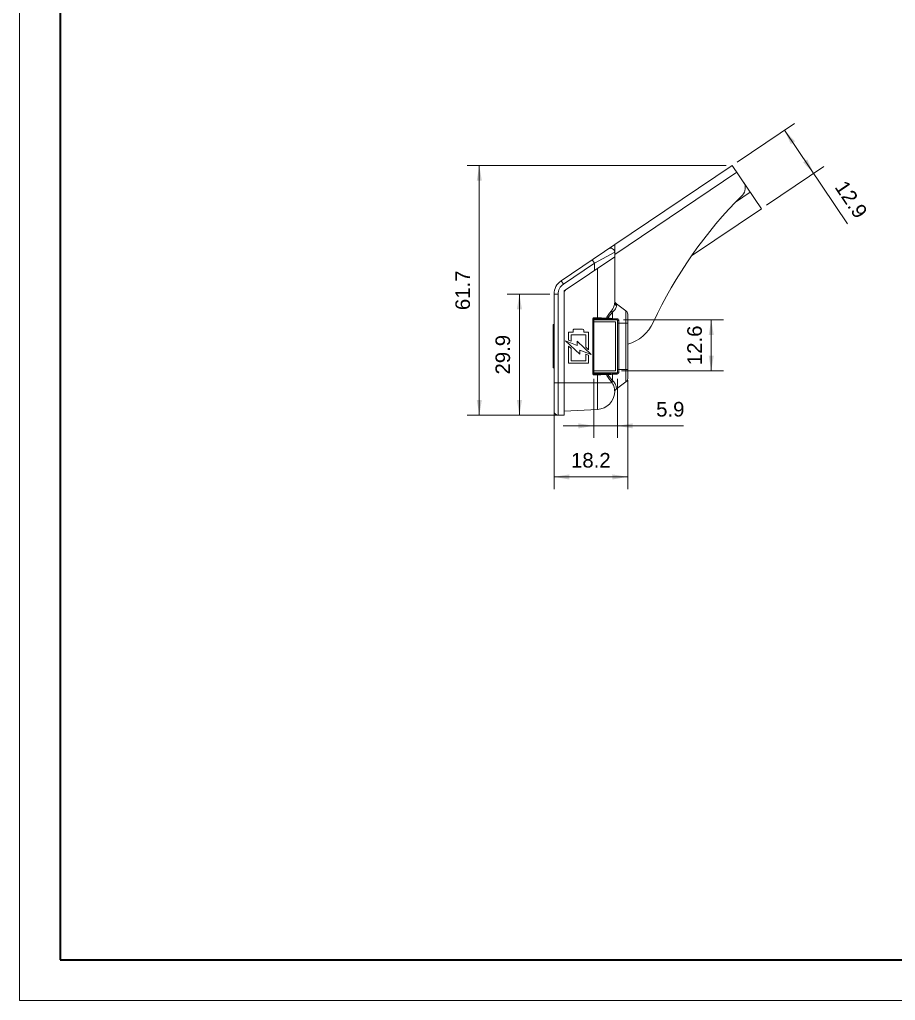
# Model space of a CAD drawing. Header units: millimetres. Extents: x -297 to 297, y -210 to 210.
# Drawn here: x -297 to -80.6, y -210 to 32.2 of the extents above; entities that cross this region are included whole.
import ezdxf

# ---------------------------------------------------------------- set-up
doc = ezdxf.new("R2010")
doc.units = ezdxf.units.MM
doc.layers.get('0').update_dxf_attribs({"lineweight": 20})
for name, color, linetype, lineweight in [('ASM0004_ASM_DXF_CONTINUOUS_LINE', 7, 'Continuous', 18), ('JCHT35K-ANJIDXF_CONTINUOUS_LINE', 7, 'Continuous', 18), ('粗实线层', 7, 'Continuous', 35), ('细实线层', 7, 'Continuous', 18)]:
    doc.layers.add(name, color=color, linetype=linetype, lineweight=lineweight)
doc.styles.add('标准', font='')
doc.styles.get('标准').set_extended_font_data('arial')
doc.dimstyles.new('标准$0', dxfattribs={"dimscale": 1.5, "dimtxt": 2.4, "dimasz": 2.5, "dimexe": 2, "dimexo": 1, "dimgap": 1.5, "dimtad": 1, "dimdec": 1, "dimdsep": 46, "dimtxsty": '标准', "dimcen": 2.5, "dimdle": 5, "dimclre": 256, "dimclrt": 7, "dimadec": 0, "dimazin": 0, "dimtfac": 0.714286, "dimtdec": 1, "dimtmove": 0, "dimatfit": 3, "dimfxl": 0, "dimtolj": 1, "dimarcsym": 0})

# ---------------------------------------------------------------- blocks, each defined once
blk = doc.blocks.new('*X13')
at = {"linetype": 'Continuous'}
for points in [[(-108.05, 4.93), (-105.44, 2.18), (-106.47, 1.48)], [(-100.84, -5.76), (-102.42, -2.3), (-103.45, -3)]]:
    blk.add_hatch(color=0, dxfattribs=at).paths.add_polyline_path(points, flags=0)
for p, q in [((-119.72, -2.94), (-105.56, 6.61)), ((-112.51, -13.63), (-98.35, -4.08))]:
    blk.add_line(p, q, dxfattribs=at)
at = {"color": 0, "linetype": 'Continuous'}
blk.add_line((-108.05, 4.93), (-92.44, -18.21), dxfattribs=at)
at = {"color": 7, "insert": (-91.57, -12.19), "char_height": 3.6, "width": 18.0329, "attachment_point": 5, "rotation": 304, "style": '标准'}
blk.add_mtext('12.9', dxfattribs=at)
blk = doc.blocks.new('*X14')
at = {"linetype": 'Continuous'}
for points in [[(-164.98, -80.71), (-161.23, -80.09), (-161.23, -81.34)], [(-146.78, -80.71), (-150.53, -80.09), (-150.53, -81.34)]]:
    blk.add_hatch(color=0, dxfattribs=at).paths.add_polyline_path(points, flags=0)
for p, q in [((-146.78, -56.82), (-146.78, -83.71)), ((-164.98, -61.99), (-164.98, -83.71))]:
    blk.add_line(p, q, dxfattribs=at)
at = {"color": 0, "linetype": 'Continuous'}
blk.add_line((-164.98, -80.71), (-146.78, -80.71), dxfattribs=at)
at = {"color": 7, "insert": (-155.88, -76.62), "char_height": 3.6, "width": 17.9451, "attachment_point": 5, "style": '标准'}
blk.add_mtext('18.2', dxfattribs=at)
blk = doc.blocks.new('*X15')
at = {"linetype": 'Continuous'}
for points in [[(-183.43, -3.78), (-182.81, -7.53), (-184.06, -7.53)], [(-183.43, -65.46), (-182.81, -61.71), (-184.06, -61.71)]]:
    blk.add_hatch(color=0, dxfattribs=at).paths.add_polyline_path(points, flags=0)
for p, q in [((-122.46, -3.78), (-186.43, -3.78)), ((-163.98, -65.46), (-186.43, -65.46))]:
    blk.add_line(p, q, dxfattribs=at)
at = {"color": 0, "linetype": 'Continuous'}
blk.add_line((-183.43, -3.78), (-183.43, -65.46), dxfattribs=at)
at = {"color": 7, "insert": (-187.52, -34.62), "char_height": 3.6, "width": 18.7354, "attachment_point": 5, "rotation": 90, "style": '标准'}
blk.add_mtext('61.7', dxfattribs=at)
blk = doc.blocks.new('*X16')
at = {"linetype": 'Continuous'}
for points in [[(-173.52, -35.59), (-172.9, -39.34), (-174.15, -39.34)], [(-173.52, -65.46), (-172.9, -61.71), (-174.15, -61.71)]]:
    blk.add_hatch(color=0, dxfattribs=at).paths.add_polyline_path(points, flags=0)
for p, q in [((-165.98, -35.59), (-176.52, -35.59)), ((-164.73, -65.46), (-176.52, -65.46))]:
    blk.add_line(p, q, dxfattribs=at)
at = {"color": 0, "linetype": 'Continuous'}
blk.add_line((-173.52, -35.59), (-173.52, -65.46), dxfattribs=at)
at = {"color": 7, "insert": (-177.61, -50.53), "char_height": 3.6, "width": 18.8341, "attachment_point": 5, "rotation": 90, "style": '标准'}
blk.add_mtext('29.9', dxfattribs=at)
blk = doc.blocks.new('*X17')
at = {"linetype": 'Continuous'}
for points in [[(-155.18, -68.1), (-158.93, -67.48), (-158.93, -68.73)], [(-149.28, -68.1), (-145.53, -67.48), (-145.53, -68.73)]]:
    blk.add_hatch(color=0, dxfattribs=at).paths.add_polyline_path(points, flags=0)
for p, q in [((-155.18, -56.51), (-155.18, -71.1)), ((-149.28, -56.51), (-149.28, -71.1))]:
    blk.add_line(p, q, dxfattribs=at)
at = {"color": 0, "linetype": 'Continuous'}
blk.add_line((-162.68, -68.1), (-132.97, -68.1), dxfattribs=at)
at = {"color": 7, "insert": (-136.25, -64.02), "char_height": 3.6, "width": 13.1159, "attachment_point": 5, "style": '标准'}
blk.add_mtext('5.9', dxfattribs=at)
blk = doc.blocks.new('*X18')
at = {"linetype": 'Continuous'}
for points in [[(-126.14, -41.91), (-125.51, -45.66), (-126.76, -45.66)], [(-126.14, -54.51), (-125.51, -50.76), (-126.76, -50.76)]]:
    blk.add_hatch(color=0, dxfattribs=at).paths.add_polyline_path(points, flags=0)
for p, q in [((-147.78, -41.91), (-123.14, -41.91)), ((-148.28, -54.51), (-123.14, -54.51))]:
    blk.add_line(p, q, dxfattribs=at)
at = {"color": 0, "linetype": 'Continuous'}
blk.add_line((-126.14, -41.91), (-126.14, -54.51), dxfattribs=at)
at = {"color": 7, "insert": (-130.23, -48.21), "char_height": 3.6, "width": 18.022, "attachment_point": 5, "rotation": 90, "style": '标准'}
blk.add_mtext('12.6', dxfattribs=at)
blk = doc.blocks.new('$CAXA_FRAME_13B17AC1$')
at = {"layer": '粗实线层'}
for p, q in [((-287, 200), (-287, -200)), ((-287, -200), (287, -200))]:
    blk.add_line(p, q, dxfattribs=at)
at = {"layer": '细实线层'}
for p, q in [((-297, 210), (-297, -210)), ((-297, -210), (297, -210))]:
    blk.add_line(p, q, dxfattribs=at)

msp = doc.modelspace()

# ---------------------------------------------------------------- linework, layer by layer
at = {"layer": 'ASM0004_ASM_DXF_CONTINUOUS_LINE', "color": 7, "linetype": 'Continuous'}
for p, q in [((-149.98, -23.35), (-120.96, -3.78)), ((-113.75, -14.47), (-120.96, -3.78)), ((-119.84, -5.44), (-149.98, -25.77)), ((-120.14, -12.89), (-116.48, -10.42)), ((-113.75, -14.47), (-131, -26.11)), ((-163.22, -32.28), (-149.98, -23.35)), ((-149.98, -23.35), (-149.98, -25.23)), ((-162.48, -34.79), (-149.98, -26.36)), ((-149.98, -25.23), (-154.98, -27.93)), ((-149.98, -25.23), (-150.01, -25.24)), ((-149.98, -26.36), (-149.98, -25.23)), ((-149.98, -37.67), (-149.98, -26.36)), ((-154.98, -27.93), (-162.66, -33.1)), ((-155.54, -27.1), (-154.98, -27.93)), ((-154.98, -27.93), (-154.98, -29.74)), ((-154.24, -29.24), (-154.24, -41.43)), ((-162.66, -33.1), (-163.22, -32.28)), ((-164.98, -64.46), (-164.98, -35.33)), ((-164.98, -35.59), (-163.98, -35.59)), ((-163.98, -65.46), (-163.98, -35.59)), ((-162.48, -65.46), (-162.48, -34.79)), ((-162.48, -34.97), (-162.41, -34.97)), ((-149.56, -38.41), (-149.56, -37.96)), ((-147.2, -39.67), (-149.56, -37.96)), ((-150.55, -41.57), (-150.55, -40.06)), ((-147.2, -39.67), (-147.2, -57.26)), ((-146.78, -56.45), (-146.78, -40.48)), ((-155.4, -41.8), (-155.4, -55.13)), ((-155.4, -41.8), (-155.21, -41.8)), ((-155.21, -55.13), (-155.21, -41.8)), ((-155.18, -41.86), (-155.21, -41.8)), ((-155.18, -55.07), (-155.18, -41.86)), ((-155.18, -41.91), (-149.28, -41.91)), ((-155.18, -42.41), (-149.78, -42.41)), ((-155.01, -41.6), (-154.97, -41.66)), ((-154.26, -41.63), (-155.01, -41.6)), ((-154.24, -41.43), (-154.99, -41.4)), ((-154.97, -41.66), (-154.44, -41.68)), ((-152.48, -41.91), (-152.48, -41.79)), ((-151.02, -41.91), (-151.02, -41.88)), ((-149.47, -41.87), (-150.67, -41.8)), ((-150.55, -41.57), (-149.35, -41.63)), ((-149.78, -42.41), (-149.78, -54.51)), ((-149.47, -41.87), (-149.47, -41.91)), ((-149.28, -55.01), (-149.28, -41.91)), ((-149.28, -42.76), (-146.78, -42.76)), ((-148.96, -54.88), (-148.96, -42.05)), ((-161.43, -44.97), (-161.43, -46.96)), ((-161.43, -44.97), (-161.43, -44.97)), ((-161.43, -44.97), (-160.27, -44.97)), ((-160.28, -44.97), (-161.43, -44.97)), ((-160.77, -47.22), (-160.77, -45.62)), ((-160.77, -45.62), (-157.08, -45.62)), ((-160.28, -44.56), (-160.28, -44.97)), ((-160.28, -44.97), (-160.27, -44.97)), ((-160.27, -44.97), (-160.27, -44.56)), ((-159.93, -44.22), (-157.93, -44.22)), ((-157.93, -44.22), (-159.93, -44.22)), ((-157.58, -44.97), (-157.58, -44.56)), ((-156.44, -44.97), (-157.58, -44.97)), ((-157.08, -45.62), (-157.08, -48.7)), ((-156.44, -49.3), (-156.44, -44.97)), ((-162.13, -47.13), (-158.58, -50.41)), ((-159.28, -48.22), (-162.13, -47.13)), ((-161.43, -46.96), (-160.77, -47.22)), ((-160.77, -47.21), (-161.43, -46.96)), ((-161.43, -48.42), (-160.77, -49.03)), ((-160.77, -49.03), (-161.43, -48.42)), ((-161.43, -48.42), (-161.43, -48.42)), ((-161.43, -48.42), (-161.43, -52.66)), ((-160.77, -47.22), (-160.77, -47.21)), ((-155.76, -50.49), (-159.28, -47.22)), ((-159.28, -47.22), (-159.28, -48.22)), ((-160.77, -52.01), (-160.77, -49.03)), ((-158.58, -50.41), (-158.58, -49.41)), ((-158.58, -49.41), (-155.76, -50.49)), ((-157.08, -48.7), (-156.44, -49.3)), ((-157.08, -50.42), (-156.44, -50.67)), ((-156.44, -50.67), (-157.08, -50.42)), ((-157.08, -50.42), (-157.08, -50.42)), ((-157.08, -50.42), (-157.08, -52.01)), ((-156.44, -50.67), (-156.44, -52.66)), ((-156.44, -52.66), (-156.44, -50.67)), ((-156.44, -50.67), (-156.44, -50.67)), ((-161.43, -52.66), (-156.44, -52.66)), ((-157.08, -52.01), (-160.77, -52.01)), ((-155.21, -55.13), (-155.4, -55.13)), ((-155.21, -55.13), (-155.18, -55.07)), ((-149.78, -54.51), (-155.18, -54.51)), ((-155.18, -55.01), (-149.28, -55.01)), ((-154.97, -55.26), (-155.01, -55.33)), ((-155.01, -55.33), (-154.26, -55.3)), ((-154.99, -55.53), (-154.24, -55.5)), ((-154.97, -55.26), (-154.44, -55.25)), ((-154.24, -55.5), (-154.24, -64.03)), ((-152.48, -55.14), (-152.48, -55.01)), ((-151.02, -55.05), (-151.02, -55.01)), ((-150.67, -55.13), (-149.47, -55.06)), ((-149.35, -55.3), (-150.55, -55.36)), ((-150.55, -56.86), (-150.55, -55.36)), ((-149.47, -55.01), (-149.47, -55.06)), ((-146.78, -54.16), (-149.28, -54.16)), ((-162.48, -57.46), (-164.98, -57.46)), ((-150.64, -57.46), (-162.48, -57.46)), ((-149.57, -58.97), (-147.2, -57.26)), ((-149.98, -59.73), (-149.98, -59.73)), ((-149.57, -58.97), (-149.57, -58.97)), ((-162.48, -64.46), (-154.24, -64.03)), ((-163.98, -65.46), (-162.48, -65.46))]:
    msp.add_line(p, q, dxfattribs=at)
for centre, radius, start, end in [((-120.21, -9.36), 2.5, 314.9234, 34), ((-40.77, -89.01), 110, 134.9234, 155.0215), ((-150.98, -25.23), 1, 0, 124), ((-160.98, -35.59), 4, 124, 180), ((-160.98, -35.59), 3, 124, 180), ((-161.48, -35.33), 1, 133.4588, 170.5485), ((-148.98, -37.15), 1, 189.1521, 234.2383), ((-147.78, -40.48), 1, 0, 54.2383), ((-147.85, 31.44), 73.38, 265.9432, 266.5963), ((-149.96, -3.43), 38.36, 266.7391, 267.3121), ((-153.24, -16.81), 24.74, 272.8016, 273.5912), ((-155.49, -122.18), 80.52, 86.5686, 87.3424), ((-155.65, -125.33), 83.92, 86.5188, 87.2958), ((-152.28, -41.52), 0.594, 357.5766, 1.3324), ((-149.49, -42.08), 0.209, 77.2486, 85.0053), ((-149.49, -42.09), 0.214, 69.6383, 77.2581), ((-149.68, -41.66), 0.333, 357.7118, 4.4973), ((-149.08, -43.23), 1.18, 89.9744, 92.5827), ((-149.55, -38.34), 10, 286.0782, 335.0215), ((-147.84, -128.52), 73.53, 93.4052, 94.0569), ((-150.09, -90.95), 35.8, 92.6675, 93.2813), ((-153.44, -83.8), 28.43, 86.4599, 87.1472), ((-155.83, 31.59), 86.87, 272.6859, 273.4031), ((-155.29, 21.89), 77.4, 272.6714, 273.514), ((-152.28, -55.41), 0.594, 358.6678, 2.4234), ((-149.49, -54.85), 0.209, 274.9999, 282.7532), ((-149.49, -54.84), 0.214, 282.7418, 290.387), ((-149.68, -55.27), 0.333, 355.5026, 2.2884), ((-153.99, -59.67), 4.01, 33.356, 36.9103), ((-153.06, -59.64), 3.74, 44.1761, 47.8969), ((-147.78, -56.45), 1, 305.7617, 0), ((-154.48, -59.54), 4.5, 273, 357.5204), ((-148.99, -59.79), 1, 125.7617, 177.4342), ((-148.99, -59.78), 0.998, 125.7002, 177.5097), ((-163.98, -64.46), 1, 180, 270)]:
    msp.add_arc(centre, radius, start, end, dxfattribs=at)
for centre, major_axis, ratio, start_param, end_param in [((-159.93, -44.56), (0.348, 0), 1, 1.569882, 3.141593), ((-157.93, -44.56), (0.346, 0), 1, 0, 1.569882), ((-154.98, -55.06), (0.131, 0.151), 0.998748, 2.286705, 3.891772)]:
    msp.add_ellipse(centre, major_axis=major_axis, ratio=ratio, start_param=start_param, end_param=end_param, dxfattribs=at)
for points, knots in [([(-149.98, -37.67), (-149.98, -37.83), (-150.03, -38.15), (-150.26, -38.84), (-150.55, -39.35), (-150.79, -39.67)], [0, 0, 0, 0, 248.84485, 535.182514, 1188.989146, 1188.989146, 1188.989146, 1188.989146]), ([(-150.55, -40.06), (-150.41, -39.93), (-150.14, -39.67), (-149.83, -39.24), (-149.62, -38.83), (-149.56, -38.54), (-149.56, -38.41)], [0, 0, 0, 0, 444.462661, 846.343431, 1196.924934, 1493.247326, 1493.247326, 1493.247326, 1493.247326]), ([(-149.98, -37.67), (-149.98, -37.82), (-149.9, -38.11), (-149.69, -38.33), (-149.56, -38.41)], [0, 0, 0, 0, 413.210322, 842.537601, 842.537601, 842.537601, 842.537601]), ([(-152.03, -41.52), (-151.86, -41.16), (-151.46, -40.53), (-151, -39.95), (-150.79, -39.67)], [0, 0, 0, 0, 450.153062, 848.723801, 848.723801, 848.723801, 848.723801]), ([(-150.55, -40.06), (-150.59, -40.12), (-150.68, -40.22), (-150.87, -40.44), (-151.23, -40.84), (-151.52, -41.22), (-151.69, -41.5)], [0, 0, 0, 0, 164.588307, 336.198891, 699.639493, 1497.804971, 1497.804971, 1497.804971, 1497.804971]), ([(-150.55, -40.06), (-150.58, -40.03), (-150.67, -39.91), (-150.75, -39.78), (-150.79, -39.67)], [0, 0, 0, 0, 217.400433, 843.083358, 843.083358, 843.083358, 843.083358]), ([(-154.99, -41.4), (-155.04, -41.4), (-155.15, -41.41), (-155.29, -41.5), (-155.38, -41.64), (-155.4, -41.74), (-155.4, -41.8)], [0, 0, 0, 0, 384.945226, 769.970458, 1155.174778, 1540.48378, 1540.48378, 1540.48378, 1540.48378]), ([(-155.01, -41.6), (-155.06, -41.6), (-155.17, -41.64), (-155.21, -41.75), (-155.21, -41.8)], [0, 0, 0, 0, 433.365576, 867.54387, 867.54387, 867.54387, 867.54387]), ([(-155.18, -41.86), (-155.18, -41.81), (-155.14, -41.71), (-155.03, -41.66), (-154.98, -41.66)], [0, 0, 0, 0, 433.522036, 867.070355, 867.070355, 867.070355, 867.070355]), ([(-155.01, -41.6), (-155, -41.6), (-155, -41.59), (-155, -41.58), (-155, -41.56), (-154.99, -41.52), (-154.99, -41.47), (-154.99, -41.42), (-154.99, -41.4)], [0, 0, 0, 0, 57.336792, 190.744104, 398.506584, 677.722937, 1408.110448, 2206.364493, 2206.364493, 2206.364493, 2206.364493]), ([(-153.04, -41.75), (-153.14, -41.75), (-153.61, -41.72), (-154.08, -41.7), (-154.44, -41.68)], [0, 0, 0, 0, 182.474039, 858.306023, 858.306023, 858.306023, 858.306023]), ([(-154.24, -41.43), (-154.24, -41.45), (-154.25, -41.5), (-154.25, -41.55), (-154.25, -41.59), (-154.26, -41.61), (-154.26, -41.62), (-154.26, -41.62), (-154.26, -41.63)], [0, 0, 0, 0, 794.443683, 1521.344788, 1799.228332, 2005.999068, 2138.769569, 2195.832691, 2195.832691, 2195.832691, 2195.832691]), ([(-152.14, -41.72), (-152.31, -41.71), (-153.01, -41.68), (-153.72, -41.65), (-154.26, -41.63)], [0, 0, 0, 0, 198.49215, 855.214649, 855.214649, 855.214649, 855.214649]), ([(-154.24, -41.43), (-154.05, -41.43), (-153.31, -41.46), (-152.57, -41.49), (-152.03, -41.52)], [0, 0, 0, 0, 226.689034, 858.96537, 858.96537, 858.96537, 858.96537]), ([(-150.45, -41.91), (-150.59, -41.91), (-151.18, -41.87), (-151.76, -41.83), (-152.2, -41.81)], [0, 0, 0, 0, 210.258513, 843.758454, 843.758454, 843.758454, 843.758454]), ([(-152.03, -41.52), (-152.03, -41.55), (-152.04, -41.62), (-152.09, -41.72), (-152.14, -41.72)], [0, 0, 0, 0, 264.685002, 848.896505, 848.896505, 848.896505, 848.896505]), ([(-151.69, -41.54), (-151.69, -41.59), (-151.7, -41.66), (-151.73, -41.72), (-151.75, -41.74), (-151.76, -41.74)], [0, 0, 0, 0, 777.510534, 1039.203812, 1191.982774, 1191.982774, 1191.982774, 1191.982774]), ([(-150.67, -41.8), (-150.66, -41.8), (-150.61, -41.78), (-150.56, -41.69), (-150.55, -41.61), (-150.55, -41.57)], [0, 0, 0, 0, 213.574542, 662.601225, 1182.142961, 1182.142961, 1182.142961, 1182.142961]), ([(-149.36, -41.91), (-149.37, -41.91), (-149.39, -41.9), (-149.4, -41.89), (-149.42, -41.89)], [0, 0, 0, 0, 221.206517, 832.064702, 832.064702, 832.064702, 832.064702]), ([(-149.35, -41.67), (-149.35, -41.69), (-149.36, -41.75), (-149.38, -41.81), (-149.41, -41.85)], [0, 0, 0, 0, 219.549746, 832.397644, 832.397644, 832.397644, 832.397644]), ([(-148.96, -42.05), (-148.96, -41.95), (-149.05, -41.73), (-149.25, -41.64), (-149.35, -41.63)], [0, 0, 0, 0, 441.572779, 831.21241, 831.21241, 831.21241, 831.21241]), ([(-149.28, -42.08), (-149.28, -42.08), (-149.27, -42.07), (-149.24, -42.06), (-149.21, -42.06), (-149.18, -42.05)], [0, 0, 0, 0, 99.01526, 309.53974, 1169.964596, 1169.964596, 1169.964596, 1169.964596]), ([(-149.08, -42.05), (-149.07, -42.05), (-149.03, -42.05), (-148.99, -42.05), (-148.96, -42.05)], [0, 0, 0, 0, 241.094319, 829.802565, 829.802565, 829.802565, 829.802565]), ([(-155.4, -55.13), (-155.4, -55.19), (-155.38, -55.29), (-155.29, -55.43), (-155.15, -55.52), (-155.04, -55.53), (-154.99, -55.53)], [0, 0, 0, 0, 377.150532, 754.115187, 1130.856977, 1507.436072, 1507.436072, 1507.436072, 1507.436072]), ([(-155.21, -55.13), (-155.21, -55.18), (-155.17, -55.29), (-155.06, -55.33), (-155.01, -55.33)], [0, 0, 0, 0, 424.433695, 849.047275, 849.047275, 849.047275, 849.047275]), ([(-154.99, -55.53), (-154.99, -55.51), (-154.99, -55.46), (-154.99, -55.41), (-155, -55.37), (-155, -55.35), (-155, -55.34), (-155, -55.33), (-155.01, -55.33)], [0, 0, 0, 0, 781.08782, 1495.768561, 1768.98044, 1972.275031, 2102.813448, 2158.917248, 2158.917248, 2158.917248, 2158.917248]), ([(-154.44, -55.25), (-154.31, -55.24), (-153.84, -55.22), (-153.38, -55.2), (-153.04, -55.18)], [0, 0, 0, 0, 233.816608, 842.685013, 842.685013, 842.685013, 842.685013]), ([(-154.26, -55.3), (-154.08, -55.3), (-153.37, -55.27), (-152.66, -55.24), (-152.14, -55.21)], [0, 0, 0, 0, 221.855959, 840.674628, 840.674628, 840.674628, 840.674628]), ([(-154.26, -55.3), (-154.26, -55.31), (-154.26, -55.31), (-154.26, -55.32), (-154.25, -55.34), (-154.25, -55.38), (-154.25, -55.43), (-154.24, -55.48), (-154.24, -55.5)], [0, 0, 0, 0, 55.804959, 185.648053, 387.859779, 659.616373, 1370.49031, 2147.417604, 2147.417604, 2147.417604, 2147.417604]), ([(-152.03, -55.41), (-152.2, -55.42), (-152.94, -55.45), (-153.68, -55.48), (-154.24, -55.5)], [0, 0, 0, 0, 194.16443, 836.597001, 836.597001, 836.597001, 836.597001]), ([(-152.2, -55.12), (-152.06, -55.11), (-151.47, -55.08), (-150.89, -55.04), (-150.45, -55.01)], [0, 0, 0, 0, 207.900191, 829.346308, 829.346308, 829.346308, 829.346308]), ([(-152.14, -55.21), (-152.13, -55.21), (-152.09, -55.23), (-152.04, -55.3), (-152.03, -55.37), (-152.03, -55.41)], [0, 0, 0, 0, 206.871022, 643.989869, 1173.322491, 1173.322491, 1173.322491, 1173.322491]), ([(-150.79, -57.26), (-151, -56.98), (-151.46, -56.4), (-151.86, -55.77), (-152.03, -55.41)], [0, 0, 0, 0, 388.641529, 827.590125, 827.590125, 827.590125, 827.590125]), ([(-151.76, -55.19), (-151.75, -55.19), (-151.73, -55.21), (-151.7, -55.27), (-151.69, -55.34), (-151.69, -55.39)], [0, 0, 0, 0, 150.000799, 406.935395, 1170.307523, 1170.307523, 1170.307523, 1170.307523]), ([(-151.69, -55.42), (-151.6, -55.57), (-151.42, -55.84), (-151.12, -56.21), (-150.88, -56.5), (-150.68, -56.71), (-150.59, -56.81), (-150.55, -56.86)], [0, 0, 0, 0, 495.184755, 964.213905, 1403.086763, 1609.935432, 1808.75568, 1808.75568, 1808.75568, 1808.75568]), ([(-150.55, -55.36), (-150.55, -55.34), (-150.55, -55.25), (-150.61, -55.13), (-150.67, -55.13)], [0, 0, 0, 0, 247.638755, 822.090715, 822.090715, 822.090715, 822.090715]), ([(-149.47, -55.06), (-149.47, -55.06), (-149.45, -55.06), (-149.43, -55.07), (-149.41, -55.08)], [0, 0, 0, 0, 178.35571, 815.655225, 815.655225, 815.655225, 815.655225]), ([(-149.36, -55.01), (-149.37, -55.02), (-149.39, -55.03), (-149.4, -55.04), (-149.42, -55.04)], [0, 0, 0, 0, 216.683424, 815.296121, 815.296121, 815.296121, 815.296121]), ([(-149.41, -55.08), (-149.41, -55.09), (-149.39, -55.11), (-149.38, -55.13), (-149.37, -55.15)], [0, 0, 0, 0, 182.2316, 815.335, 815.335, 815.335, 815.335]), ([(-149.35, -55.3), (-149.25, -55.29), (-149.05, -55.2), (-148.96, -54.98), (-148.96, -54.88)], [0, 0, 0, 0, 382.006624, 814.118835, 814.118835, 814.118835, 814.118835]), ([(-149.22, -54.87), (-149.22, -54.87), (-149.24, -54.87), (-149.26, -54.86), (-149.27, -54.86)], [0, 0, 0, 0, 277.280135, 814.604555, 814.604555, 814.604555, 814.604555]), ([(-149.08, -54.88), (-149.09, -54.88), (-149.14, -54.88), (-149.19, -54.88), (-149.22, -54.87)], [0, 0, 0, 0, 218.175524, 814.023058, 814.023058, 814.023058, 814.023058]), ([(-148.96, -54.88), (-148.97, -54.88), (-149.01, -54.88), (-149.05, -54.88), (-149.08, -54.88)], [0, 0, 0, 0, 166.467738, 813.248183, 813.248183, 813.248183, 813.248183]), ([(-150.79, -57.26), (-150.77, -57.23), (-150.71, -57.08), (-150.63, -56.95), (-150.55, -56.86)], [0, 0, 0, 0, 196.899541, 821.183107, 821.183107, 821.183107, 821.183107]), ([(-150.64, -57.46), (-150.63, -57.43), (-150.57, -57.27), (-150.47, -57.13), (-150.38, -57.03)], [0, 0, 0, 0, 195.356858, 820.159235, 820.159235, 820.159235, 820.159235]), ([(-149.98, -59.73), (-149.98, -59.71), (-149.99, -59.62), (-149.99, -59.46), (-150.01, -59.23), (-150.07, -58.81), (-150.22, -58.19), (-150.47, -57.7), (-150.64, -57.46)], [0, 0, 0, 0, 69.635773, 214.153705, 419.540101, 679.27031, 1323.204551, 2078.129409, 2078.129409, 2078.129409, 2078.129409]), ([(-150.38, -57.03), (-150.19, -57.23), (-149.9, -57.63), (-149.66, -58.24), (-149.58, -58.67), (-149.57, -58.9), (-149.57, -58.97)], [0, 0, 0, 0, 553.226819, 1000.318092, 1309.763037, 1452.155064, 1452.155064, 1452.155064, 1452.155064])]:
    msp.add_open_spline(points, degree=3, knots=knots, dxfattribs=at)
for points in [[(-149.44, -41.87), (-149.45, -41.87), (-149.46, -41.87), (-149.47, -41.87)], [(-149.41, -41.85), (-149.42, -41.85), (-149.43, -41.86), (-149.44, -41.87)], [(-149.18, -42.05), (-149.17, -42.05), (-149.15, -42.05), (-149.13, -42.05)], [(-149.37, -55.15), (-149.36, -55.19), (-149.35, -55.22), (-149.35, -55.26)]]:
    msp.add_open_spline(points, degree=3, dxfattribs=at)
at = {"layer": 'JCHT35K-ANJIDXF_CONTINUOUS_LINE', "color": 7, "linetype": 'Continuous'}
for p, q in [((-165.18, -43.18), (-165.18, -43.17)), ((-165.18, -43.19), (-165.18, -43.18)), ((-165.18, -43.19), (-165.18, -43.19)), ((-165.18, -43.2), (-165.18, -43.19)), ((-165.18, -43.2), (-165.18, -43.2)), ((-165.18, -43.21), (-165.18, -43.2)), ((-165.18, -53.71), (-165.18, -43.21)), ((-165.08, -43.08), (-165.08, -43.07)), ((-165.08, -43.07), (-164.98, -43.07)), ((-165.08, -43.09), (-165.08, -43.08)), ((-165.08, -43.09), (-164.98, -43.08)), ((-165.08, -43.08), (-164.98, -43.08)), ((-165.08, -43.09), (-165.08, -43.09)), ((-165.08, -43.1), (-165.08, -43.09)), ((-165.08, -43.1), (-164.98, -43.09)), ((-165.08, -43.09), (-164.98, -43.09)), ((-165.08, -43.1), (-165.08, -43.1)), ((-165.08, -43.11), (-165.08, -43.1)), ((-165.08, -43.1), (-164.98, -43.1)), ((-165.08, -43.5), (-165.08, -43.11)), ((-165.08, -43.11), (-164.98, -43.11)), ((-165.18, -44.46), (-165.08, -44.46)), ((-165.08, -52.46), (-165.08, -44.46)), ((-164.98, -44.46), (-165.08, -44.46)), ((-165.08, -52.46), (-165.18, -52.46)), ((-165.08, -52.46), (-164.98, -52.46)), ((-165.08, -53.81), (-165.08, -53.42)), ((-165.08, -53.8), (-165.08, -53.75)), ((-165.08, -53.81), (-165.08, -53.8)), ((-164.98, -53.81), (-165.08, -53.81))]:
    msp.add_line(p, q, dxfattribs=at)
msp.add_lwpolyline([(-165.08, -43.13), (-165.08, -43.11), (-165.08, -43.11)], dxfattribs=at)
for centre, start, end in [((-165.08, -43.17), 91, 179.9804), ((-165.08, -43.18), 91, 179.9804), ((-165.08, -43.19), 91, 179.9804), ((-165.08, -43.19), 91, 179.9804), ((-165.08, -43.2), 91, 179.9804), ((-165.08, -43.2), 91, 179.9804), ((-165.08, -43.21), 91, 179.9804), ((-165.08, -53.71), 180.0196, 269)]:
    msp.add_arc(centre, 0.1, start, end, dxfattribs=at)
for points, knots in [([(-165.08, -44.46), (-165.08, -44.37), (-165.08, -44.05), (-165.08, -43.73), (-165.08, -43.5)], [0, 0, 0, 0, 254.776231, 923.45402, 923.45402, 923.45402, 923.45402]), ([(-165.08, -53.42), (-165.08, -53.35), (-165.08, -53.03), (-165.08, -52.71), (-165.08, -52.46)], [0, 0, 0, 0, 195.011445, 909.983961, 909.983961, 909.983961, 909.983961])]:
    msp.add_open_spline(points, degree=3, knots=knots, dxfattribs=at)

# ---------------------------------------------------------------- block references
at = {"layer": '粗实线层'}
msp.add_blockref('$CAXA_FRAME_13B17AC1$', (0, 0), dxfattribs=at)

# ---------------------------------------------------------------- dimensions: what is measured, and where the dimension line sits
for base, p1, p2, angle, picture, middle in [((-100.84, -5.76), (-120.96, -3.78), (-113.75, -14.47), 304, '*X13', (-91.57, -12.19)), ((-183.43, -65.46), (-120.96, -3.78), (-162.48, -65.46), 270, '*X15', (-187.52, -34.62)), ((-173.52, -65.46), (-164.48, -35.59), (-163.23, -65.46), 270, '*X16', (-177.61, -50.53))]:
    dim = msp.add_linear_dim(base=base, p1=p1, p2=p2, angle=angle, dimstyle='标准$0', override={"dimsah": 1, "dimtzin": 0, "dimarcsym": 1})
    dim.commit()
    dim.dimension.update_dxf_attribs({"geometry": picture, "text_midpoint": middle})
dim = msp.add_linear_dim(base=(-126.14, -54.51), p1=(-149.28, -41.91), p2=(-149.78, -54.51), angle=270, dimstyle='标准$0', override={"dimsah": 1, "dimtzin": 0, "dimarcsym": 1})
dim.commit()
dim.dimension.update_dxf_attribs({"geometry": '*X18', "text_midpoint": (-130.23, -48.21), "dimtype": 160})
dim = msp.add_linear_dim(base=(-146.78, -80.71), p1=(-164.98, -60.49), p2=(-146.78, -55.32), dimstyle='标准$0', override={"dimsah": 1, "dimtzin": 0, "dimarcsym": 1})
dim.commit()
dim.dimension.update_dxf_attribs({"geometry": '*X14', "text_midpoint": (-155.88, -76.62)})
dim = msp.add_linear_dim(base=(-149.28, -68.1), p1=(-155.18, -55.01), p2=(-149.28, -55.01), dimstyle='标准$0', override={"dimsah": 1, "dimtzin": 0, "dimarcsym": 1})
dim.commit()
dim.dimension.update_dxf_attribs({"geometry": '*X17', "text_midpoint": (-136.25, -64.02), "dimtype": 160})

doc.saveas('drawing.dxf')
